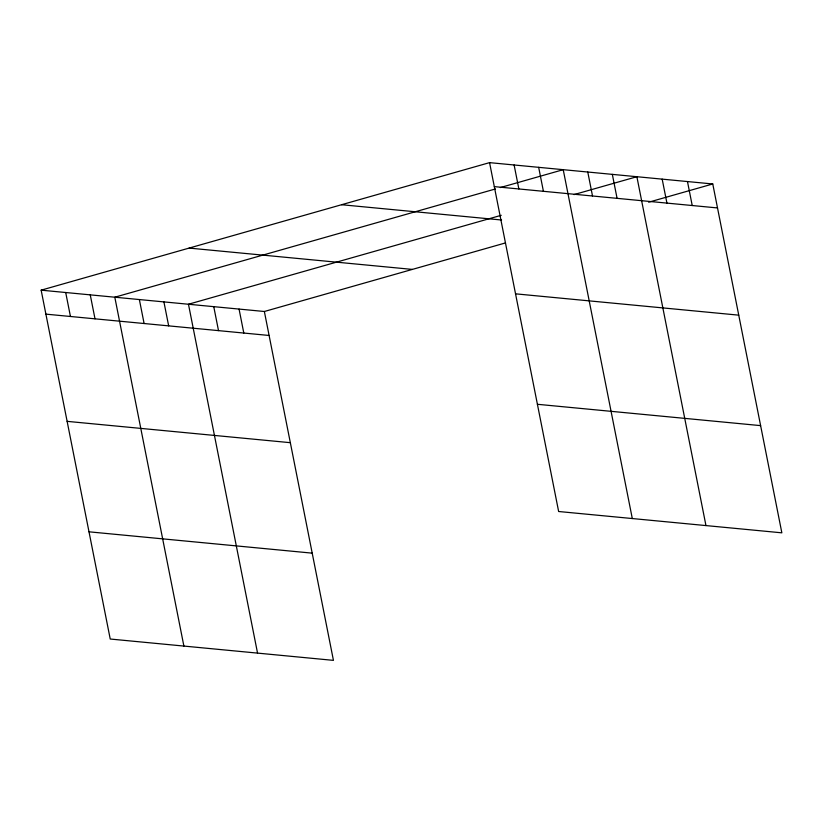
<?xml version="1.0" encoding="UTF-8"?>
<svg xmlns="http://www.w3.org/2000/svg" width="823" height="823" viewBox="0 0 823 823"><rect width="100%" height="100%" fill="white"/><g stroke="black" fill="none" stroke-linecap="round" stroke-linejoin="round"><path stroke-width="1.23" d="M41.15 290.169L264.358 311.495L333.438 660.365L110.231 639.029L41.15 290.169L489.562 162.635L712.769 183.971L781.85 532.831L558.642 511.505L489.562 162.635M495.405 188.971L114.808 297.206L183.889 646.065M500.333 187.562L563.22 169.682L632.301 518.541M501.238 215.297L188.467 304.243L257.548 653.112M573.991 194.598L636.879 176.719L705.959 525.578M264.358 311.495L505.507 242.919M648.647 202.211L712.769 183.971M494.314 186.615L717.522 207.941M341.586 204.721L501.557 220.008M189.125 248.083L412.333 269.409M515.537 293.832L738.745 315.158M45.893 314.139L269.1 335.465M537.409 404.288L760.617 425.625M67.126 421.355L290.334 442.681M88.997 531.812L312.205 553.149M687.472 181.554L692.225 205.524M662.176 179.136L666.928 203.106M612.333 174.373L617.075 198.343M587.776 172.028L592.519 195.997M538.674 167.336L543.417 191.306M514.118 164.991L518.86 188.961M239.061 309.078L243.803 333.048M213.764 306.66L218.507 330.63M163.911 301.897L168.664 325.867M139.365 299.551L144.107 323.521M90.252 294.86L95.005 318.83M65.706 292.515L70.449 316.485"/></g></svg>
